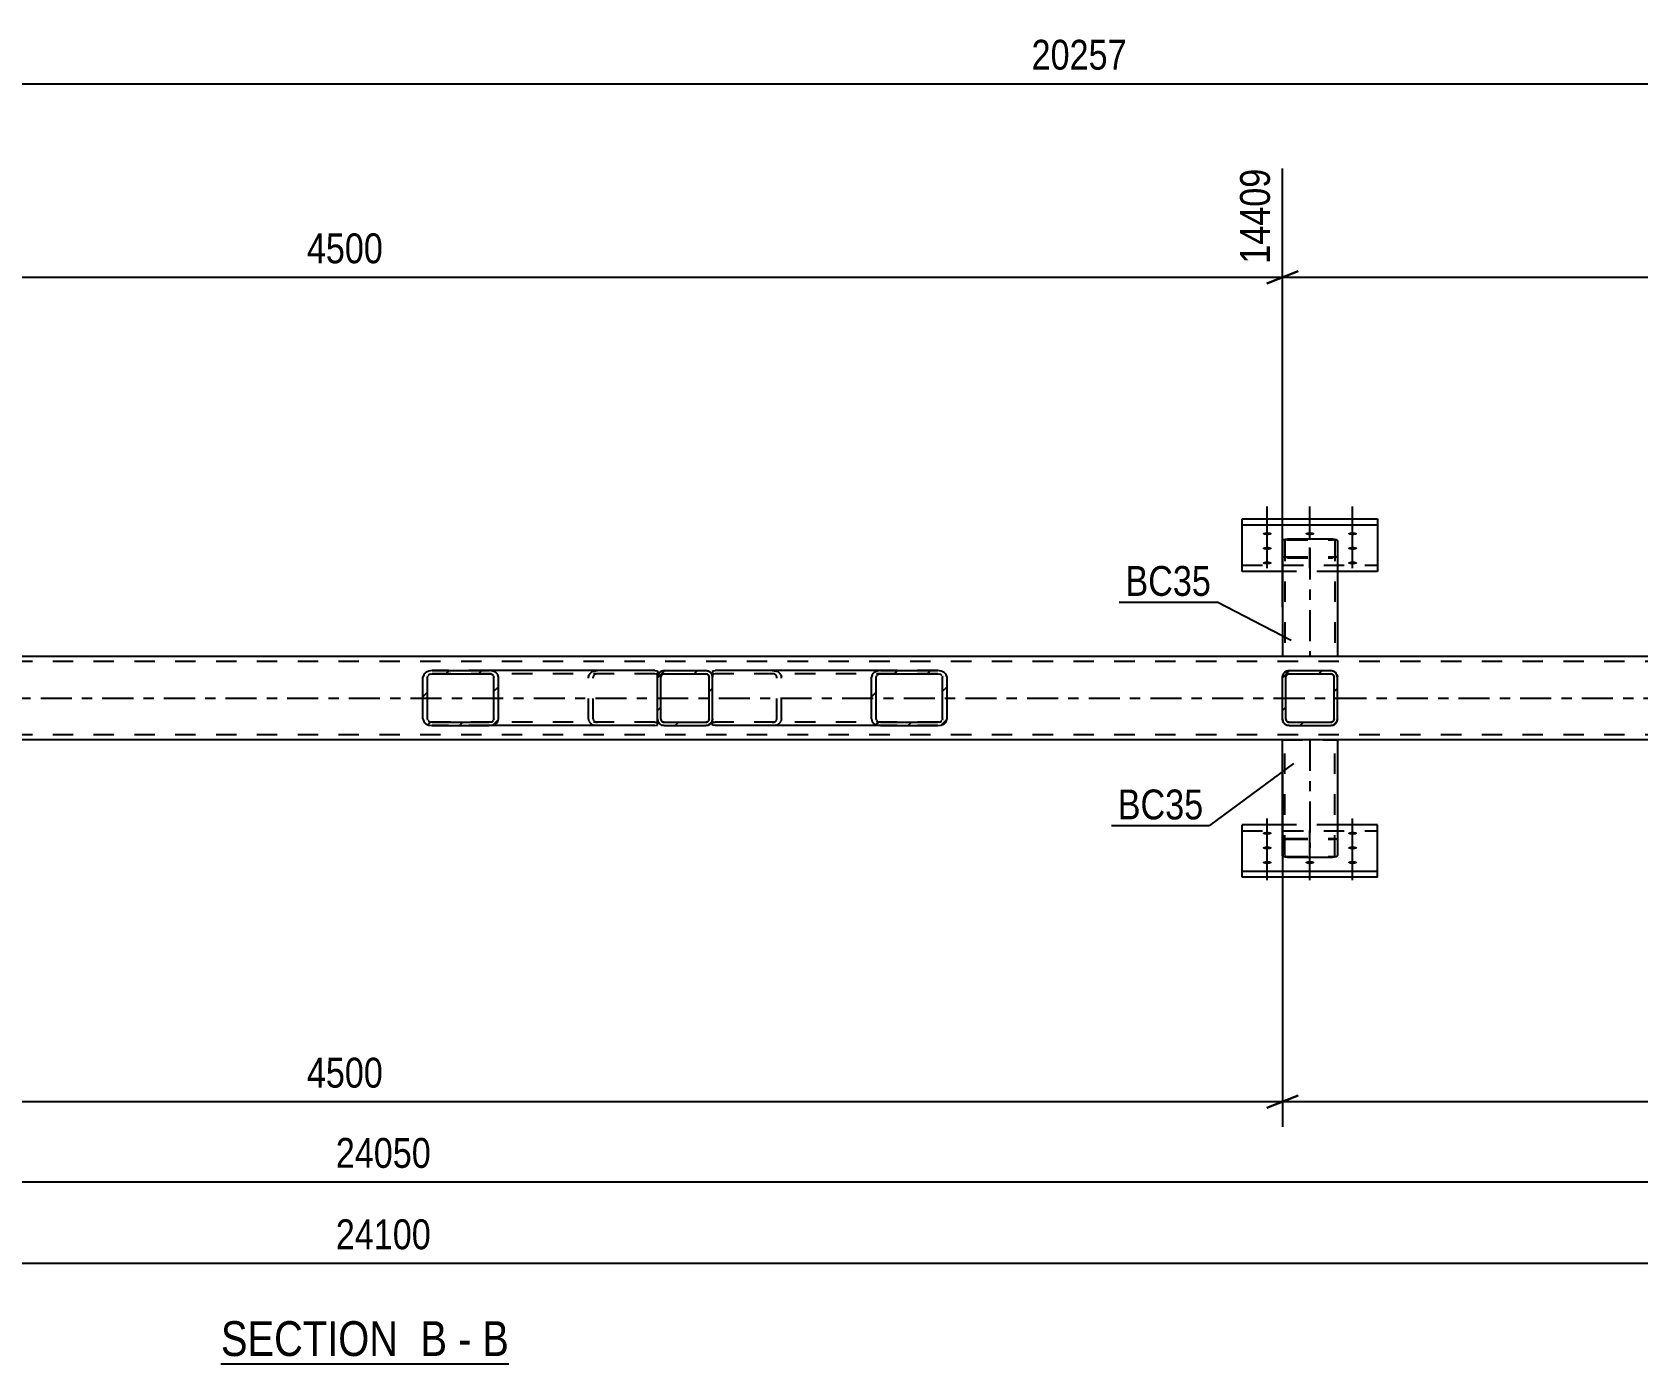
# Model space of a CAD drawing. Header units: millimetres. Extents: x -156 to 1033, y -616 to 225.
# Drawn here: x 360.9 to 515.1, y -337 to -209.2 of the extents above; entities that cross this region are included whole.
import ezdxf

# ---------------------------------------------------------------- set-up
doc = ezdxf.new("R2010")
doc.units = ezdxf.units.MM
doc.linetypes.add('DXK_LINE_DOT2', pattern=[3.9198, 1.9599, -1.9599])
doc.linetypes.add('DXK_LINE_DOT3', pattern=[5.9187, 2.979, -0.9799, 0.9799, -0.9799])
doc.styles.add('Arial Narrow', font='ARIALN.TTF', dxfattribs={"height": 0.2})

# ---------------------------------------------------------------- blocks, each defined once
blk = doc.blocks.new('Unknown-404205526-13 - 5400')
at = {"color": 6, "linetype": 'Continuous'}
blk.add_line((379.03, -336.99), (406.68, -336.99), dxfattribs=at)
at = {"color": 0, "linetype": 'Continuous'}
for points in [[(397.14, -336.24), (397.14, -332.74), (379.03, -332.74), (379.03, -336.24)], [(400.75, -336.24), (400.75, -332.74), (398.19, -332.74), (398.19, -336.24)], [(403.07, -336.24), (403.07, -332.74), (401.8, -332.74), (401.8, -336.24)], [(406.68, -336.24), (406.68, -332.74), (404.12, -332.74), (404.12, -336.24)]]:
    blk.add_wipeout(points, dxfattribs=at)
at = {"color": 7, "linetype": 'Continuous', "style": 'Arial Narrow'}
for s, p in [('SECTION ', (379.03, -336.24)), ('B', (398.19, -336.24)), ('B', (404.12, -336.24)), ('-', (401.8, -336.24))]:
    blk.add_text(s, height=3.34, dxfattribs=at).set_placement(p)
blk = doc.blocks.new('Part-404205526-5408 - 5400')
at = {"color": 2, "linetype": 'Continuous'}
for p, q in [((861.78, -269.1), (-64.42, -269.1)), ((861.78, -277.1), (-64.42, -277.1))]:
    blk.add_line(p, q, dxfattribs=at)
at = {"color": 7, "linetype": 'DXK_LINE_DOT2'}
for p, q in [((866.58, -269.58), (-64.42, -269.58)), ((866.58, -276.62), (-64.42, -276.62))]:
    blk.add_line(p, q, dxfattribs=at)
at = {"color": 7, "linetype": 'DXK_LINE_DOT3'}
blk.add_line((-64.42, -273.1), (866.58, -273.1), dxfattribs=at)
blk = doc.blocks.new('Part-404205526-5572 - 5400')
at = {"linetype": 'Continuous'}
h = blk.add_hatch(dxfattribs=at)
h.set_pattern_fill('', scale=0.7, style=0, pattern_type=0)
h.set_pattern_definition([(45, (405.1376, -275.6937), (-1.57154, 1.57154), [])])
h.paths.add_polyline_path([(404.8, -275.74), (405.14, -275.69), (405.42, -275.55), (405.61, -275.35), (405.68, -275.1), (405.68, -271.1), (405.61, -270.86), (405.42, -270.65), (405.14, -270.51), (404.8, -270.46), (399.31, -270.46), (398.97, -270.51), (398.69, -270.65), (398.5, -270.86), (398.43, -271.1), (398.43, -275.1), (398.5, -275.35), (398.69, -275.55), (398.97, -275.69), (399.31, -275.74)])
h.paths.add_polyline_path([(399.14, -275.4), (399, -275.33), (398.9, -275.22), (398.87, -275.1), (398.87, -271.1), (398.9, -270.98), (399, -270.88), (399.14, -270.81), (399.31, -270.78), (404.8, -270.78), (404.97, -270.81), (405.11, -270.88), (405.21, -270.98), (405.24, -271.1), (405.24, -275.1), (405.21, -275.22), (405.11, -275.33), (404.97, -275.4), (404.8, -275.42), (399.31, -275.42)])
at = {"color": 2, "linetype": 'Continuous'}
for p, q in [((398.5, -270.86), (398.43, -271.1)), ((398.43, -275.1), (398.43, -271.1)), ((398.87, -271.1), (398.9, -270.98)), ((398.87, -275.1), (398.87, -271.1)), ((399.31, -270.46), (398.97, -270.51)), ((399.14, -270.81), (399.31, -270.78)), ((399.31, -270.46), (404.8, -270.46)), ((399.31, -270.78), (404.8, -270.78)), ((420.69, -270.46), (404.8, -270.46)), ((405.14, -270.51), (404.8, -270.46)), ((404.8, -270.78), (404.97, -270.81)), ((405.21, -270.98), (405.24, -271.1)), ((405.24, -275.1), (405.24, -271.1)), ((405.68, -271.1), (405.61, -270.86)), ((405.68, -275.1), (405.68, -271.1)), ((420.69, -270.46), (420.95, -270.5)), ((420.95, -270.5), (420.95, -270.51)), ((420.95, -270.51), (420.95, -270.65)), ((420.95, -270.65), (420.95, -271.1)), ((398.43, -275.1), (398.5, -275.35)), ((398.9, -275.22), (398.87, -275.1)), ((398.97, -275.69), (399.31, -275.74)), ((399.31, -275.42), (399.14, -275.4)), ((399.31, -275.42), (404.8, -275.42)), ((399.31, -275.74), (404.8, -275.74)), ((404.97, -275.4), (404.8, -275.42)), ((404.8, -275.74), (405.14, -275.69)), ((420.69, -275.74), (404.8, -275.74)), ((405.24, -275.1), (405.21, -275.22)), ((405.61, -275.35), (405.68, -275.1)), ((420.69, -275.74), (420.95, -275.71)), ((420.95, -275.71), (420.95, -275.1))]:
    blk.add_line(p, q, dxfattribs=at)
at = {"color": 7, "linetype": 'DXK_LINE_DOT2'}
for p, q in [((404.8, -270.46), (399.31, -270.46)), ((420.69, -270.78), (399.31, -270.78)), ((414.32, -271.1), (414.39, -270.86)), ((414.32, -275.1), (414.32, -271.1)), ((414.79, -270.98), (414.76, -271.1)), ((414.76, -275.1), (414.76, -271.1)), ((414.86, -270.51), (415.2, -270.46)), ((415.2, -270.78), (415.03, -270.81)), ((420.86, -270.81), (420.69, -270.78)), ((420.95, -270.85), (420.86, -270.81)), ((420.95, -270.5), (420.95, -270.5)), ((420.95, -270.65), (420.95, -270.85)), ((420.95, -275.1), (420.95, -270.86)), ((420.69, -275.42), (399.31, -275.42)), ((404.8, -275.74), (399.31, -275.74)), ((414.39, -275.35), (414.32, -275.1)), ((414.76, -275.1), (414.79, -275.22)), ((415.2, -275.74), (414.86, -275.69)), ((415.03, -275.4), (415.2, -275.42)), ((420.69, -275.42), (420.86, -275.4)), ((420.86, -275.4), (420.95, -275.35))]:
    blk.add_line(p, q, dxfattribs=at)
at = {"color": 2, "linetype": 'Continuous'}
for centre, radius, start, end in [((399.18, -271.29), 0.802, 104.5542, 147.5887), ((399.24, -271.19), 0.401, 104.5542, 147.5887), ((404.87, -271.19), 0.401, 32.4113, 75.4458), ((404.94, -271.29), 0.802, 32.4113, 75.4458), ((399.18, -274.92), 0.802, 212.4113, 255.4458), ((399.24, -275.01), 0.401, 212.4113, 255.4458), ((404.87, -275.01), 0.401, 284.5542, 327.5887), ((404.94, -274.92), 0.802, 284.5542, 327.5887)]:
    blk.add_arc(centre, radius, start, end, dxfattribs=at)
at = {"color": 7, "linetype": 'DXK_LINE_DOT2'}
for centre, radius, start, end in [((415.06, -271.29), 0.802, 104.5542, 147.5887), ((415.13, -271.19), 0.401, 104.5542, 147.5887), ((415.06, -274.92), 0.802, 212.4113, 255.4458), ((415.13, -275.01), 0.401, 212.4113, 255.4458)]:
    blk.add_arc(centre, radius, start, end, dxfattribs=at)
blk = doc.blocks.new('Part-404205526-5588 - 5400')
at = {"linetype": 'Continuous'}
h = blk.add_hatch(dxfattribs=at)
h.set_pattern_fill('', scale=0.7, style=0, pattern_type=0)
h.set_pattern_definition([(45, (485.8259, -275.6937), (-1.57154, 1.57154), [])])
h.paths.add_polyline_path([(485.58, -275.74), (485.83, -275.69), (486.03, -275.55), (486.17, -275.35), (486.22, -275.1), (486.22, -271.1), (486.17, -270.86), (486.03, -270.65), (485.83, -270.51), (485.58, -270.46), (481.58, -270.46), (481.34, -270.51), (481.13, -270.65), (480.99, -270.86), (480.94, -271.1), (480.94, -275.1), (480.99, -275.35), (481.13, -275.55), (481.34, -275.69), (481.58, -275.74)])
h.paths.add_polyline_path([(481.46, -275.4), (481.35, -275.33), (481.29, -275.22), (481.26, -275.1), (481.26, -271.1), (481.29, -270.98), (481.35, -270.88), (481.46, -270.81), (481.58, -270.78), (485.58, -270.78), (485.7, -270.81), (485.81, -270.88), (485.88, -270.98), (485.9, -271.1), (485.9, -275.1), (485.88, -275.22), (485.81, -275.33), (485.7, -275.4), (485.58, -275.42), (481.58, -275.42)])
at = {"color": 7, "linetype": 'DXK_LINE_DOT2'}
for p, q in [((480.94, -271.1), (480.99, -270.86)), ((480.94, -275.1), (480.94, -271.1)), ((481.29, -270.98), (481.26, -271.1)), ((481.26, -275.1), (481.26, -271.1)), ((481.34, -270.51), (481.58, -270.46)), ((481.58, -270.78), (481.46, -270.81)), ((481.58, -270.46), (485.58, -270.46)), ((481.58, -270.78), (485.58, -270.78)), ((485.58, -270.46), (485.83, -270.51)), ((485.7, -270.81), (485.58, -270.78)), ((485.9, -271.1), (485.88, -270.98)), ((485.9, -275.1), (485.9, -271.1)), ((486.17, -270.86), (486.22, -271.1)), ((486.22, -275.1), (486.22, -271.1)), ((480.99, -275.35), (480.94, -275.1)), ((481.26, -275.1), (481.29, -275.22)), ((481.58, -275.74), (481.34, -275.69)), ((481.46, -275.4), (481.58, -275.42)), ((481.58, -275.42), (485.58, -275.42)), ((481.58, -275.74), (485.58, -275.74)), ((485.58, -275.42), (485.7, -275.4)), ((485.83, -275.69), (485.58, -275.74)), ((485.88, -275.22), (485.9, -275.1)), ((486.22, -275.1), (486.17, -275.35))]:
    blk.add_line(p, q, dxfattribs=at)
at = {"color": 2, "linetype": 'Continuous'}
for p, q in [((480.99, -270.86), (480.94, -271.1)), ((480.94, -275.1), (480.94, -271.1)), ((481.26, -271.1), (481.29, -270.98)), ((481.26, -275.1), (481.26, -271.1)), ((481.58, -270.46), (481.34, -270.51)), ((481.46, -270.81), (481.58, -270.78)), ((481.58, -270.46), (485.58, -270.46)), ((481.58, -270.78), (485.58, -270.78)), ((485.83, -270.51), (485.58, -270.46)), ((485.58, -270.78), (485.7, -270.81)), ((485.88, -270.98), (485.9, -271.1)), ((485.9, -275.1), (485.9, -271.1)), ((486.22, -271.1), (486.17, -270.86)), ((486.22, -275.1), (486.22, -271.1)), ((480.94, -275.1), (480.99, -275.35)), ((481.29, -275.22), (481.26, -275.1)), ((481.34, -275.69), (481.58, -275.74)), ((481.58, -275.42), (481.46, -275.4)), ((481.58, -275.42), (485.58, -275.42)), ((481.58, -275.74), (485.58, -275.74)), ((485.7, -275.4), (485.58, -275.42)), ((485.58, -275.74), (485.83, -275.69)), ((485.9, -275.1), (485.88, -275.22)), ((486.17, -275.35), (486.22, -275.1))]:
    blk.add_line(p, q, dxfattribs=at)
at = {"color": 7, "linetype": 'DXK_LINE_DOT2'}
for centre, radius, start, end in [((481.58, -271.1), 0.64, 112.5, 157.5), ((481.58, -271.1), 0.32, 112.5, 157.5), ((485.58, -271.1), 0.32, 22.5, 67.5), ((485.58, -271.1), 0.64, 22.5, 67.5), ((481.58, -275.1), 0.64, 202.5, 247.5), ((481.58, -275.1), 0.32, 202.5, 247.5), ((485.58, -275.1), 0.32, 292.5, 337.5), ((485.58, -275.1), 0.64, 292.5, 337.5)]:
    blk.add_arc(centre, radius, start, end, dxfattribs=at)
at = {"color": 2, "linetype": 'Continuous'}
for centre, radius, start, end in [((481.58, -271.1), 0.64, 112.5, 157.5), ((481.58, -271.1), 0.32, 112.5, 157.5), ((485.58, -271.1), 0.32, 22.5, 67.5), ((485.58, -271.1), 0.64, 22.5, 67.5), ((481.58, -275.1), 0.64, 202.5, 247.5), ((481.58, -275.1), 0.32, 202.5, 247.5), ((485.58, -275.1), 0.32, 292.5, 337.5), ((485.58, -275.1), 0.64, 292.5, 337.5)]:
    blk.add_arc(centre, radius, start, end, dxfattribs=at)
blk = doc.blocks.new('Part-404205526-5634 - 5400')
at = {"linetype": 'Continuous'}
h = blk.add_hatch(dxfattribs=at)
h.set_pattern_fill('', scale=0.7, style=0, pattern_type=0)
h.set_pattern_definition([(45, (448.194, -275.6937), (-1.57154, 1.57154), [])])
h.paths.add_polyline_path([(447.86, -275.74), (448.19, -275.69), (448.48, -275.55), (448.67, -275.35), (448.74, -275.1), (448.74, -271.1), (448.67, -270.86), (448.48, -270.65), (448.19, -270.51), (447.86, -270.46), (442.37, -270.46), (442.03, -270.51), (441.75, -270.65), (441.56, -270.86), (441.49, -271.1), (441.49, -275.1), (441.56, -275.35), (441.75, -275.55), (442.03, -275.69), (442.37, -275.74)])
h.paths.add_polyline_path([(442.2, -275.4), (442.06, -275.33), (441.96, -275.22), (441.93, -275.1), (441.93, -271.1), (441.96, -270.98), (442.06, -270.88), (442.2, -270.81), (442.37, -270.78), (447.86, -270.78), (448.03, -270.81), (448.17, -270.88), (448.26, -270.98), (448.3, -271.1), (448.3, -275.1), (448.26, -275.22), (448.17, -275.33), (448.03, -275.4), (447.86, -275.42), (442.37, -275.42)])
at = {"color": 2, "linetype": 'Continuous'}
for p, q in [((426.23, -270.5), (426.48, -270.46)), ((426.23, -270.5), (426.23, -271.1)), ((442.37, -270.46), (426.48, -270.46)), ((441.56, -270.86), (441.49, -271.1)), ((441.49, -275.1), (441.49, -271.1)), ((441.93, -271.1), (441.96, -270.98)), ((441.93, -275.1), (441.93, -271.1)), ((442.37, -270.46), (442.03, -270.51)), ((442.2, -270.81), (442.37, -270.78)), ((442.37, -270.46), (447.86, -270.46)), ((442.37, -270.78), (447.86, -270.78)), ((448.19, -270.51), (447.86, -270.46)), ((447.86, -270.78), (448.03, -270.81)), ((448.26, -270.98), (448.3, -271.1)), ((448.3, -275.1), (448.3, -271.1)), ((448.74, -271.1), (448.67, -270.86)), ((448.74, -275.1), (448.74, -271.1)), ((426.23, -275.69), (426.23, -275.1)), ((426.23, -275.71), (426.23, -275.69)), ((426.48, -275.74), (426.23, -275.71)), ((442.37, -275.74), (426.48, -275.74)), ((441.49, -275.1), (441.56, -275.35)), ((441.96, -275.22), (441.93, -275.1)), ((442.03, -275.69), (442.37, -275.74)), ((442.37, -275.42), (442.2, -275.4)), ((442.37, -275.42), (447.86, -275.42)), ((442.37, -275.74), (447.86, -275.74)), ((448.03, -275.4), (447.86, -275.42)), ((447.86, -275.74), (448.19, -275.69)), ((448.3, -275.1), (448.26, -275.22)), ((448.67, -275.35), (448.74, -275.1))]:
    blk.add_line(p, q, dxfattribs=at)
at = {"color": 7, "linetype": 'DXK_LINE_DOT2'}
for p, q in [((426.23, -270.5), (426.23, -270.85)), ((426.31, -270.81), (426.23, -270.85)), ((426.23, -275.55), (426.23, -271.1)), ((426.48, -270.78), (426.31, -270.81)), ((447.86, -270.78), (426.48, -270.78)), ((431.97, -270.46), (432.31, -270.51)), ((432.14, -270.81), (431.97, -270.78)), ((432.41, -271.1), (432.38, -270.98)), ((432.41, -275.1), (432.41, -271.1)), ((432.78, -270.86), (432.85, -271.1)), ((432.85, -275.1), (432.85, -271.1)), ((447.86, -270.46), (442.37, -270.46)), ((426.23, -275.35), (426.31, -275.4)), ((426.31, -275.4), (426.48, -275.42)), ((447.86, -275.42), (426.48, -275.42)), ((431.97, -275.42), (432.14, -275.4)), ((432.31, -275.69), (431.97, -275.74)), ((432.38, -275.22), (432.41, -275.1)), ((432.85, -275.1), (432.78, -275.35)), ((447.86, -275.74), (442.37, -275.74))]:
    blk.add_line(p, q, dxfattribs=at)
for centre, radius, start, end in [((432.04, -271.19), 0.401, 32.4095, 75.4446), ((432.11, -271.29), 0.802, 32.4095, 75.4446), ((432.04, -275.01), 0.401, 284.5554, 327.5905), ((432.11, -274.92), 0.802, 284.5554, 327.5905)]:
    blk.add_arc(centre, radius, start, end, dxfattribs=at)
at = {"color": 2, "linetype": 'Continuous'}
for centre, radius, start, end in [((442.23, -271.29), 0.802, 104.5554, 147.5905), ((442.3, -271.19), 0.401, 104.5554, 147.5905), ((447.93, -271.19), 0.401, 32.4095, 75.4446), ((447.99, -271.29), 0.802, 32.4095, 75.4446), ((442.23, -274.92), 0.802, 212.4095, 255.4446), ((442.3, -275.01), 0.401, 212.4095, 255.4446), ((447.93, -275.01), 0.401, 284.5554, 327.5905), ((447.99, -274.92), 0.802, 284.5554, 327.5905)]:
    blk.add_arc(centre, radius, start, end, dxfattribs=at)
blk = doc.blocks.new('Part-404205526-5637 - 5400')
at = {"linetype": 'Continuous'}
h = blk.add_hatch(dxfattribs=at)
h.set_pattern_fill('', scale=0.7, style=0, pattern_type=0)
h.set_pattern_definition([(45, (425.8303, -275.6937), (-1.57154, 1.57154), [])])
h.paths.add_polyline_path([(425.59, -275.74), (425.83, -275.69), (426.04, -275.55), (426.18, -275.35), (426.23, -275.1), (426.23, -271.1), (426.18, -270.86), (426.04, -270.65), (425.83, -270.51), (425.59, -270.46), (421.59, -270.46), (421.34, -270.51), (421.13, -270.65), (420.99, -270.86), (420.95, -271.1), (420.95, -275.1), (420.99, -275.35), (421.13, -275.55), (421.34, -275.69), (421.59, -275.74)])
h.paths.add_polyline_path([(421.46, -275.4), (421.36, -275.33), (421.29, -275.22), (421.27, -275.1), (421.27, -271.1), (421.29, -270.98), (421.36, -270.88), (421.46, -270.81), (421.59, -270.78), (425.59, -270.78), (425.71, -270.81), (425.81, -270.88), (425.88, -270.98), (425.91, -271.1), (425.91, -275.1), (425.88, -275.22), (425.81, -275.33), (425.71, -275.4), (425.59, -275.42), (421.59, -275.42)])
at = {"color": 7, "linetype": 'DXK_LINE_DOT2'}
for p, q in [((420.95, -271.1), (420.99, -270.86)), ((420.95, -275.1), (420.95, -271.1)), ((421.29, -270.98), (421.27, -271.1)), ((421.27, -275.1), (421.27, -271.1)), ((421.34, -270.51), (421.59, -270.46)), ((421.59, -270.78), (421.46, -270.81)), ((421.59, -270.46), (425.59, -270.46)), ((421.59, -270.78), (425.59, -270.78)), ((425.59, -270.46), (425.83, -270.51)), ((425.71, -270.81), (425.59, -270.78)), ((425.91, -271.1), (425.88, -270.98)), ((425.91, -275.1), (425.91, -271.1)), ((426.18, -270.86), (426.23, -271.1)), ((426.23, -275.1), (426.23, -271.1)), ((420.99, -275.35), (420.95, -275.1)), ((421.27, -275.1), (421.29, -275.22)), ((421.59, -275.74), (421.34, -275.69)), ((421.46, -275.4), (421.59, -275.42)), ((421.59, -275.42), (425.59, -275.42)), ((421.59, -275.74), (425.59, -275.74)), ((425.59, -275.42), (425.71, -275.4)), ((425.83, -275.69), (425.59, -275.74)), ((425.88, -275.22), (425.91, -275.1)), ((426.23, -275.1), (426.18, -275.35))]:
    blk.add_line(p, q, dxfattribs=at)
at = {"color": 2, "linetype": 'Continuous'}
for p, q in [((420.99, -270.86), (420.95, -271.1)), ((420.95, -275.1), (420.95, -271.1)), ((421.27, -271.1), (421.29, -270.98)), ((421.27, -275.1), (421.27, -271.1)), ((421.59, -270.46), (421.34, -270.51)), ((421.46, -270.81), (421.59, -270.78)), ((421.59, -270.46), (425.59, -270.46)), ((421.59, -270.78), (425.59, -270.78)), ((425.83, -270.51), (425.59, -270.46)), ((425.59, -270.78), (425.71, -270.81)), ((425.88, -270.98), (425.91, -271.1)), ((425.91, -275.1), (425.91, -271.1)), ((426.23, -271.1), (426.18, -270.86)), ((426.23, -275.1), (426.23, -271.1)), ((420.95, -275.1), (420.99, -275.35)), ((421.29, -275.22), (421.27, -275.1)), ((421.34, -275.69), (421.59, -275.74)), ((421.59, -275.42), (421.46, -275.4)), ((421.59, -275.42), (425.59, -275.42)), ((421.59, -275.74), (425.59, -275.74)), ((425.71, -275.4), (425.59, -275.42)), ((425.59, -275.74), (425.83, -275.69)), ((425.91, -275.1), (425.88, -275.22)), ((426.18, -275.35), (426.23, -275.1))]:
    blk.add_line(p, q, dxfattribs=at)
at = {"color": 7, "linetype": 'DXK_LINE_DOT2'}
for centre, radius, start, end in [((421.59, -271.1), 0.64, 112.5, 157.5), ((421.59, -271.1), 0.32, 112.5, 157.5), ((425.59, -271.1), 0.32, 22.5, 67.5), ((425.59, -271.1), 0.64, 22.5, 67.5), ((421.59, -275.1), 0.64, 202.5, 247.5), ((421.59, -275.1), 0.32, 202.5, 247.5), ((425.59, -275.1), 0.32, 292.5, 337.5), ((425.59, -275.1), 0.64, 292.5, 337.5)]:
    blk.add_arc(centre, radius, start, end, dxfattribs=at)
at = {"color": 2, "linetype": 'Continuous'}
for centre, radius, start, end in [((421.59, -271.1), 0.64, 112.5, 157.5), ((421.59, -271.1), 0.32, 112.5, 157.5), ((425.59, -271.1), 0.32, 22.5, 67.5), ((425.59, -271.1), 0.64, 22.5, 67.5), ((421.59, -275.1), 0.64, 202.5, 247.5), ((421.59, -275.1), 0.32, 202.5, 247.5), ((425.59, -275.1), 0.32, 292.5, 337.5), ((425.59, -275.1), 0.64, 292.5, 337.5)]:
    blk.add_arc(centre, radius, start, end, dxfattribs=at)
blk = doc.blocks.new('Part-404205526-5644 - 5400')
at = {"color": 2, "linetype": 'Continuous'}
for p, q in [((480.94, -288.21), (480.94, -277.1)), ((486.22, -277.1), (486.22, -288.21)), ((480.98, -288.28), (480.94, -288.21)), ((481.08, -288.33), (480.98, -288.28)), ((486.18, -288.28), (486.08, -288.33)), ((486.22, -288.21), (486.18, -288.28)), ((481.24, -288.37), (481.08, -288.33)), ((481.42, -288.38), (481.24, -288.37)), ((481.42, -288.38), (485.74, -288.38)), ((485.92, -288.37), (485.74, -288.38)), ((486.08, -288.33), (485.92, -288.37))]:
    blk.add_line(p, q, dxfattribs=at)
at = {"color": 7, "linetype": 'DXK_LINE_DOT2'}
for p, q in [((480.94, -277.1), (486.22, -277.1)), ((481.18, -288.21), (481.18, -277.1)), ((485.98, -288.21), (485.98, -277.1)), ((480.94, -286.74), (480.98, -286.67)), ((480.98, -286.67), (481.08, -286.62)), ((481.08, -286.62), (481.24, -286.59)), ((481.2, -286.71), (481.18, -286.74)), ((481.25, -286.68), (481.2, -286.71)), ((481.24, -286.59), (481.42, -286.57)), ((481.33, -286.66), (481.25, -286.68)), ((481.42, -286.65), (481.33, -286.66)), ((481.42, -286.57), (485.74, -286.57)), ((481.42, -286.65), (485.74, -286.65)), ((485.74, -286.57), (485.92, -286.59)), ((485.83, -286.66), (485.74, -286.65)), ((485.91, -286.68), (485.83, -286.66)), ((485.91, -286.68), (485.92, -286.69)), ((485.92, -286.59), (486.08, -286.62)), ((485.92, -286.69), (485.96, -286.71)), ((485.98, -286.74), (485.96, -286.71)), ((486.08, -286.62), (486.18, -286.67)), ((486.18, -286.67), (486.22, -286.74)), ((481.18, -288.21), (481.2, -288.25)), ((481.2, -288.25), (481.25, -288.27)), ((481.25, -288.27), (481.33, -288.29)), ((485.83, -288.29), (485.91, -288.27)), ((485.91, -288.27), (485.96, -288.25)), ((485.96, -288.25), (485.98, -288.21)), ((481.33, -288.29), (481.42, -288.3)), ((481.42, -288.3), (485.74, -288.3)), ((485.74, -288.3), (485.83, -288.29))]:
    blk.add_line(p, q, dxfattribs=at)
at = {"color": 7, "linetype": 'DXK_LINE_DOT3'}
blk.add_line((483.58, -277.1), (483.58, -287.48), dxfattribs=at)
blk = doc.blocks.new('Part-404205526-5652 - 5400')
at = {"color": 2, "linetype": 'Continuous'}
for p, q in [((480.94, -257.99), (480.98, -257.93)), ((480.94, -257.99), (480.94, -269.1)), ((480.98, -257.93), (481.08, -257.87)), ((481.08, -257.87), (481.24, -257.84)), ((481.24, -257.84), (481.42, -257.83)), ((481.42, -257.83), (485.74, -257.83)), ((485.74, -257.83), (485.92, -257.84)), ((485.92, -257.84), (486.08, -257.87)), ((486.08, -257.87), (486.18, -257.93)), ((486.18, -257.93), (486.22, -257.99)), ((486.22, -257.99), (486.22, -269.1))]:
    blk.add_line(p, q, dxfattribs=at)
at = {"color": 7, "linetype": 'DXK_LINE_DOT2'}
for p, q in [((481.2, -257.96), (481.18, -257.99)), ((481.18, -257.99), (481.18, -269.1)), ((481.25, -257.93), (481.2, -257.96)), ((481.33, -257.91), (481.25, -257.93)), ((481.42, -257.91), (481.33, -257.91)), ((481.42, -257.91), (485.74, -257.91)), ((485.83, -257.91), (485.74, -257.91)), ((485.91, -257.93), (485.83, -257.91)), ((485.96, -257.96), (485.91, -257.93)), ((485.98, -257.99), (485.96, -257.96)), ((485.98, -257.99), (485.98, -269.1)), ((480.98, -259.53), (480.94, -259.47)), ((481.08, -259.58), (480.98, -259.53)), ((481.24, -259.62), (481.08, -259.58)), ((481.18, -259.47), (481.2, -259.5)), ((481.2, -259.5), (481.25, -259.53)), ((481.42, -259.63), (481.24, -259.62)), ((481.25, -259.53), (481.33, -259.54)), ((481.33, -259.54), (481.42, -259.55)), ((481.42, -259.55), (485.74, -259.55)), ((481.42, -259.63), (485.74, -259.63)), ((485.74, -259.55), (485.83, -259.54)), ((485.92, -259.62), (485.74, -259.63)), ((485.83, -259.54), (485.91, -259.53)), ((485.91, -259.53), (485.92, -259.52)), ((485.92, -259.52), (485.96, -259.5)), ((486.08, -259.58), (485.92, -259.62)), ((485.96, -259.5), (485.98, -259.47)), ((486.18, -259.53), (486.08, -259.58)), ((486.22, -259.47), (486.18, -259.53)), ((486.22, -269.1), (480.94, -269.1))]:
    blk.add_line(p, q, dxfattribs=at)
at = {"color": 7, "linetype": 'DXK_LINE_DOT3'}
blk.add_line((483.58, -258.73), (483.58, -269.1), dxfattribs=at)
blk = doc.blocks.new('Part-404205526-5661 - 5400')
at = {"color": 2, "linetype": 'Continuous'}
for p, q in [((477.08, -260.95), (477.08, -255.9)), ((477.08, -255.9), (490.08, -255.9)), ((490.08, -255.9), (490.08, -260.95)), ((490.08, -256.51), (477.08, -256.51)), ((480.94, -260.95), (477.08, -260.95)), ((490.08, -260.95), (486.22, -260.95))]:
    blk.add_line(p, q, dxfattribs=at)
at = {"color": 7, "linetype": 'DXK_LINE_DOT2'}
for p, q in [((477.08, -260.35), (490.08, -260.35)), ((480.98, -260.95), (480.94, -260.95)), ((486.22, -260.95), (480.98, -260.95))]:
    blk.add_line(p, q, dxfattribs=at)
blk = doc.blocks.new('Bolt-404205526-5662 - 5400')
at = {"linetype": 'Continuous'}
for points in [[(479.48, -257.18), (479.57, -257.18), (479.66, -257.19), (479.74, -257.21), (479.81, -257.23), (479.86, -257.25), (479.9, -257.28), (479.92, -257.31), (479.92, -257.34), (479.9, -257.37), (479.86, -257.4), (479.81, -257.43), (479.74, -257.45), (479.66, -257.46), (479.57, -257.47), (479.48, -257.48), (479.39, -257.47), (479.3, -257.46), (479.22, -257.45), (479.15, -257.43), (479.1, -257.4), (479.06, -257.37), (479.04, -257.34), (479.04, -257.31), (479.06, -257.28), (479.1, -257.25), (479.15, -257.23), (479.22, -257.21), (479.3, -257.19), (479.39, -257.18)], [(483.58, -257.18), (483.67, -257.18), (483.76, -257.19), (483.84, -257.21), (483.91, -257.23), (483.96, -257.25), (484, -257.28), (484.02, -257.31), (484.02, -257.34), (484, -257.37), (483.96, -257.4), (483.91, -257.43), (483.84, -257.45), (483.76, -257.46), (483.67, -257.47), (483.58, -257.48), (483.49, -257.47), (483.4, -257.46), (483.32, -257.45), (483.25, -257.43), (483.2, -257.4), (483.16, -257.37), (483.14, -257.34), (483.14, -257.31), (483.16, -257.28), (483.2, -257.25), (483.25, -257.23), (483.32, -257.21), (483.4, -257.19), (483.49, -257.18)], [(487.68, -257.18), (487.77, -257.18), (487.86, -257.19), (487.94, -257.21), (488.01, -257.23), (488.06, -257.25), (488.1, -257.28), (488.12, -257.31), (488.12, -257.34), (488.1, -257.37), (488.06, -257.4), (488.01, -257.43), (487.94, -257.45), (487.86, -257.46), (487.77, -257.47), (487.68, -257.48), (487.59, -257.47), (487.5, -257.46), (487.42, -257.45), (487.35, -257.43), (487.3, -257.4), (487.26, -257.37), (487.24, -257.34), (487.24, -257.31), (487.26, -257.28), (487.3, -257.25), (487.35, -257.23), (487.42, -257.21), (487.5, -257.19), (487.59, -257.18)], [(479.48, -258.58), (479.57, -258.58), (479.66, -258.59), (479.74, -258.61), (479.81, -258.63), (479.86, -258.65), (479.9, -258.68), (479.92, -258.71), (479.92, -258.74), (479.9, -258.78), (479.86, -258.8), (479.81, -258.83), (479.74, -258.85), (479.66, -258.87), (479.57, -258.88), (479.48, -258.88), (479.39, -258.88), (479.3, -258.87), (479.22, -258.85), (479.15, -258.83), (479.1, -258.8), (479.06, -258.78), (479.04, -258.74), (479.04, -258.71), (479.06, -258.68), (479.1, -258.65), (479.15, -258.63), (479.22, -258.61), (479.3, -258.59), (479.39, -258.58)], [(487.68, -258.58), (487.77, -258.58), (487.86, -258.59), (487.94, -258.61), (488.01, -258.63), (488.06, -258.65), (488.1, -258.68), (488.12, -258.71), (488.12, -258.74), (488.1, -258.78), (488.06, -258.8), (488.01, -258.83), (487.94, -258.85), (487.86, -258.87), (487.77, -258.88), (487.68, -258.88), (487.59, -258.88), (487.5, -258.87), (487.42, -258.85), (487.35, -258.83), (487.3, -258.8), (487.26, -258.78), (487.24, -258.74), (487.24, -258.71), (487.26, -258.68), (487.3, -258.65), (487.35, -258.63), (487.42, -258.61), (487.5, -258.59), (487.59, -258.58)], [(479.48, -259.98), (479.57, -259.98), (479.66, -259.99), (479.74, -260.01), (479.81, -260.03), (479.86, -260.06), (479.9, -260.08), (479.92, -260.12), (479.92, -260.15), (479.9, -260.18), (479.86, -260.21), (479.81, -260.23), (479.74, -260.25), (479.66, -260.27), (479.57, -260.28), (479.48, -260.28), (479.39, -260.28), (479.3, -260.27), (479.22, -260.25), (479.15, -260.23), (479.1, -260.21), (479.06, -260.18), (479.04, -260.15), (479.04, -260.12), (479.06, -260.08), (479.1, -260.06), (479.15, -260.03), (479.22, -260.01), (479.3, -259.99), (479.39, -259.98)], [(487.68, -259.98), (487.77, -259.98), (487.86, -259.99), (487.94, -260.01), (488.01, -260.03), (488.06, -260.06), (488.1, -260.08), (488.12, -260.12), (488.12, -260.15), (488.1, -260.18), (488.06, -260.21), (488.01, -260.23), (487.94, -260.25), (487.86, -260.27), (487.77, -260.28), (487.68, -260.28), (487.59, -260.28), (487.5, -260.27), (487.42, -260.25), (487.35, -260.23), (487.3, -260.21), (487.26, -260.18), (487.24, -260.15), (487.24, -260.12), (487.26, -260.08), (487.3, -260.06), (487.35, -260.03), (487.42, -260.01), (487.5, -259.99), (487.59, -259.98)]]:
    blk.add_hatch(color=1, dxfattribs=at).paths.add_polyline_path(points)
at = {"color": 1, "linetype": 'Continuous'}
for p, q in [((479.48, -257.82), (479.48, -254.7)), ((483.58, -257.82), (483.58, -254.7)), ((487.68, -257.82), (487.68, -254.7)), ((479.48, -259.22), (479.48, -256.1)), ((487.68, -259.22), (487.68, -256.1)), ((479.48, -260.62), (479.48, -257.5)), ((487.68, -260.62), (487.68, -257.5))]:
    blk.add_line(p, q, dxfattribs=at)
at = {"color": 1, "linetype": 'DXK_LINE_DOT2'}
blk.add_line((483.58, -260.62), (483.58, -257.5), dxfattribs=at)
blk = doc.blocks.new('Part-404205526-5664 - 5400')
at = {"color": 2, "linetype": 'Continuous'}
for p, q in [((480.94, -285.25), (477.08, -285.25)), ((477.08, -290.3), (477.08, -285.25)), ((490.08, -285.25), (486.22, -285.25)), ((490.08, -290.3), (490.08, -285.25)), ((477.08, -289.7), (490.08, -289.7)), ((490.08, -290.3), (477.08, -290.3))]:
    blk.add_line(p, q, dxfattribs=at)
at = {"color": 7, "linetype": 'DXK_LINE_DOT2'}
for p, q in [((477.08, -285.85), (490.08, -285.85)), ((480.98, -285.25), (480.94, -285.25)), ((486.22, -285.25), (480.98, -285.25))]:
    blk.add_line(p, q, dxfattribs=at)
blk = doc.blocks.new('Bolt-404205526-5665 - 5400')
at = {"linetype": 'Continuous'}
for points in [[(479.48, -286.22), (479.39, -286.22), (479.3, -286.21), (479.22, -286.2), (479.15, -286.17), (479.1, -286.15), (479.06, -286.12), (479.04, -286.09), (479.04, -286.06), (479.06, -286.03), (479.1, -286), (479.15, -285.97), (479.22, -285.95), (479.3, -285.94), (479.39, -285.93), (479.48, -285.92), (479.57, -285.93), (479.66, -285.94), (479.74, -285.95), (479.81, -285.97), (479.86, -286), (479.9, -286.03), (479.92, -286.06), (479.92, -286.09), (479.9, -286.12), (479.86, -286.15), (479.81, -286.17), (479.74, -286.2), (479.66, -286.21), (479.57, -286.22)], [(487.68, -286.22), (487.59, -286.22), (487.5, -286.21), (487.42, -286.2), (487.35, -286.17), (487.3, -286.15), (487.26, -286.12), (487.24, -286.09), (487.24, -286.06), (487.26, -286.03), (487.3, -286), (487.35, -285.97), (487.42, -285.95), (487.5, -285.94), (487.59, -285.93), (487.68, -285.92), (487.77, -285.93), (487.86, -285.94), (487.94, -285.95), (488.01, -285.97), (488.06, -286), (488.1, -286.03), (488.12, -286.06), (488.12, -286.09), (488.1, -286.12), (488.06, -286.15), (488.01, -286.17), (487.94, -286.2), (487.86, -286.21), (487.77, -286.22)], [(479.48, -287.63), (479.39, -287.62), (479.3, -287.61), (479.22, -287.6), (479.15, -287.58), (479.1, -287.55), (479.06, -287.52), (479.04, -287.49), (479.04, -287.46), (479.06, -287.43), (479.1, -287.4), (479.15, -287.37), (479.22, -287.35), (479.3, -287.34), (479.39, -287.33), (479.48, -287.33), (479.57, -287.33), (479.66, -287.34), (479.74, -287.35), (479.81, -287.37), (479.86, -287.4), (479.9, -287.43), (479.92, -287.46), (479.92, -287.49), (479.9, -287.52), (479.86, -287.55), (479.81, -287.58), (479.74, -287.6), (479.66, -287.61), (479.57, -287.62)], [(487.68, -287.63), (487.59, -287.62), (487.5, -287.61), (487.42, -287.6), (487.35, -287.58), (487.3, -287.55), (487.26, -287.52), (487.24, -287.49), (487.24, -287.46), (487.26, -287.43), (487.3, -287.4), (487.35, -287.37), (487.42, -287.35), (487.5, -287.34), (487.59, -287.33), (487.68, -287.33), (487.77, -287.33), (487.86, -287.34), (487.94, -287.35), (488.01, -287.37), (488.06, -287.4), (488.1, -287.43), (488.12, -287.46), (488.12, -287.49), (488.1, -287.52), (488.06, -287.55), (488.01, -287.58), (487.94, -287.6), (487.86, -287.61), (487.77, -287.62)], [(479.48, -289.03), (479.39, -289.03), (479.3, -289.02), (479.22, -289), (479.15, -288.98), (479.1, -288.95), (479.06, -288.92), (479.04, -288.89), (479.04, -288.86), (479.06, -288.83), (479.1, -288.8), (479.15, -288.78), (479.22, -288.76), (479.3, -288.74), (479.39, -288.73), (479.48, -288.73), (479.57, -288.73), (479.66, -288.74), (479.74, -288.76), (479.81, -288.78), (479.86, -288.8), (479.9, -288.83), (479.92, -288.86), (479.92, -288.89), (479.9, -288.92), (479.86, -288.95), (479.81, -288.98), (479.74, -289), (479.66, -289.02), (479.57, -289.03)], [(483.58, -289.03), (483.49, -289.03), (483.4, -289.02), (483.32, -289), (483.25, -288.98), (483.2, -288.95), (483.16, -288.92), (483.14, -288.89), (483.14, -288.86), (483.16, -288.83), (483.2, -288.8), (483.25, -288.78), (483.32, -288.76), (483.4, -288.74), (483.49, -288.73), (483.58, -288.73), (483.67, -288.73), (483.76, -288.74), (483.84, -288.76), (483.91, -288.78), (483.96, -288.8), (484, -288.83), (484.02, -288.86), (484.02, -288.89), (484, -288.92), (483.96, -288.95), (483.91, -288.98), (483.84, -289), (483.76, -289.02), (483.67, -289.03)], [(487.68, -289.03), (487.59, -289.03), (487.5, -289.02), (487.42, -289), (487.35, -288.98), (487.3, -288.95), (487.26, -288.92), (487.24, -288.89), (487.24, -288.86), (487.26, -288.83), (487.3, -288.8), (487.35, -288.78), (487.42, -288.76), (487.5, -288.74), (487.59, -288.73), (487.68, -288.73), (487.77, -288.73), (487.86, -288.74), (487.94, -288.76), (488.01, -288.78), (488.06, -288.8), (488.1, -288.83), (488.12, -288.86), (488.12, -288.89), (488.1, -288.92), (488.06, -288.95), (488.01, -288.98), (487.94, -289), (487.86, -289.02), (487.77, -289.03)]]:
    blk.add_hatch(color=1, dxfattribs=at).paths.add_polyline_path(points)
at = {"color": 1, "linetype": 'Continuous'}
for p, q in [((479.48, -287.76), (479.48, -284.64)), ((487.68, -287.76), (487.68, -284.64)), ((479.48, -289.17), (479.48, -286.05)), ((487.68, -289.17), (487.68, -286.05)), ((479.48, -290.57), (479.48, -287.45)), ((483.58, -290.57), (483.58, -287.45)), ((487.68, -290.57), (487.68, -287.45))]:
    blk.add_line(p, q, dxfattribs=at)
at = {"color": 1, "linetype": 'DXK_LINE_DOT2'}
blk.add_line((483.58, -287.76), (483.58, -284.64), dxfattribs=at)
blk = doc.blocks.new('StraightDimension-404205526-22615 - 5400')
at = {"color": 7, "linetype": 'Continuous'}
for p, q in [((480.94, -264.37), (480.94, -222.28)), ((300.94, -264.19), (300.94, -224.1)), ((302.44, -232.12), (299.44, -233.32)), ((300.94, -232.72), (480.94, -232.72)), ((479.44, -233.32), (482.44, -232.12))]:
    blk.add_line(p, q, dxfattribs=at)
at = {"color": 0, "linetype": 'Continuous'}
blk.add_wipeout([(480.34, -221.68), (476.14, -221.68), (476.14, -232.02), (480.34, -232.02)], dxfattribs=at)
at = {"color": 0}
blk.add_wipeout([(395.2, -231.97), (395.2, -227.77), (386.68, -227.77), (386.68, -231.97)], dxfattribs=at)
at = {"color": 3, "linetype": 'Continuous', "style": 'Arial Narrow'}
blk.add_text('14409', height=2.863, rotation=90.0002, dxfattribs=at).set_placement((479.74, -231.42))
at = {"color": 3, "style": 'Arial Narrow'}
blk.add_text('4500', height=2.863, dxfattribs=at).set_placement((387.28, -231.37))
blk = doc.blocks.new('StraightDimension-404205526-17165 - 5400')
at = {"color": 7, "linetype": 'Continuous'}
blk.add_line((56.29, -214.14), (866.58, -214.14), dxfattribs=at)
at = {"color": 0}
blk.add_wipeout([(466.6, -213.39), (466.6, -209.19), (456.26, -209.19), (456.26, -213.39)], dxfattribs=at)
at = {"color": 3, "style": 'Arial Narrow'}
blk.add_text('20257', height=2.863, dxfattribs=at).set_placement((456.86, -212.79))
blk = doc.blocks.new('StraightDimension-404205526-22614 - 5400')
at = {"color": 7, "linetype": 'Continuous'}
for p, q in [((480.94, -264.37), (480.94, -222.28)), ((660.94, -265.83), (660.94, -222.28)), ((482.44, -232.12), (479.44, -233.32)), ((480.94, -232.72), (660.94, -232.72)), ((659.44, -233.32), (662.44, -232.12))]:
    blk.add_line(p, q, dxfattribs=at)
at = {"color": 0, "linetype": 'Continuous'}
blk.add_wipeout([(660.34, -221.68), (656.14, -221.68), (656.14, -232.02), (660.34, -232.02)], dxfattribs=at)
at = {"color": 0}
blk.add_wipeout([(575.2, -231.97), (575.2, -227.77), (566.68, -227.77), (566.68, -231.97)], dxfattribs=at)
at = {"color": 3, "linetype": 'Continuous', "style": 'Arial Narrow'}
blk.add_text('18909', height=2.863, rotation=90.0002, dxfattribs=at).set_placement((659.74, -231.42))
at = {"color": 3, "style": 'Arial Narrow'}
blk.add_text('4500', height=2.863, dxfattribs=at).set_placement((567.28, -231.37))
blk = doc.blocks.new('StraightDimension-404205526-22665 - 5400')
at = {"color": 7, "linetype": 'Continuous'}
for p, q in [((480.94, -280.4), (480.94, -314.23)), ((660.94, -282.12), (660.94, -314.23)), ((482.44, -311.23), (479.44, -312.43)), ((659.44, -312.43), (662.44, -311.23)), ((480.94, -311.83), (660.94, -311.83))]:
    blk.add_line(p, q, dxfattribs=at)
at = {"color": 0}
blk.add_wipeout([(575.2, -311.08), (575.2, -306.88), (566.68, -306.88), (566.68, -311.08)], dxfattribs=at)
at = {"color": 3, "style": 'Arial Narrow'}
blk.add_text('4500', height=2.863, dxfattribs=at).set_placement((567.28, -310.48))
blk = doc.blocks.new('StraightDimension-404205526-22666 - 5400')
at = {"color": 7, "linetype": 'Continuous'}
for p, q in [((300.94, -278.1), (300.94, -314.23)), ((480.94, -280.4), (480.94, -314.23)), ((302.44, -311.23), (299.44, -312.43)), ((479.44, -312.43), (482.44, -311.23)), ((300.94, -311.83), (480.94, -311.83))]:
    blk.add_line(p, q, dxfattribs=at)
at = {"color": 0}
blk.add_wipeout([(395.2, -311.08), (395.2, -306.88), (386.68, -306.88), (386.68, -311.08)], dxfattribs=at)
at = {"color": 3, "style": 'Arial Narrow'}
blk.add_text('4500', height=2.863, dxfattribs=at).set_placement((387.28, -310.48))
blk = doc.blocks.new('StraightDimension-404205526-22895 - 5400')
at = {"color": 7, "linetype": 'Continuous'}
blk.add_line((-78.32, -327.34), (867.58, -327.34), dxfattribs=at)
at = {"color": 0}
blk.add_wipeout([(399.8, -326.59), (399.8, -322.39), (389.46, -322.39), (389.46, -326.59)], dxfattribs=at)
at = {"color": 3, "style": 'Arial Narrow'}
blk.add_text('24100', height=2.863, dxfattribs=at).set_placement((390.06, -325.99))
blk = doc.blocks.new('StraightDimension-404205526-22947 - 5400')
at = {"color": 7, "linetype": 'Continuous'}
blk.add_line((-77.32, -319.53), (866.58, -319.53), dxfattribs=at)
at = {"color": 0}
blk.add_wipeout([(399.8, -318.78), (399.8, -314.58), (389.46, -314.58), (389.46, -318.78)], dxfattribs=at)
at = {"color": 3, "style": 'Arial Narrow'}
blk.add_text('24050', height=2.863, dxfattribs=at).set_placement((390.06, -318.18))
blk = doc.blocks.new('Mark-404205526-5640 - 5400')
at = {"color": 0}
blk.add_wipeout([(473.35, -284.74), (473.35, -281.74), (465.13, -281.74), (465.13, -284.74)], dxfattribs=at)
blk.add_wipeout([(473.35, -284.74), (473.35, -281.74), (465.13, -281.74), (465.13, -284.74)], dxfattribs=at)
at = {"color": 30, "linetype": 'Continuous'}
for p in [(482.01, -279.37), (464.53, -285.34)]:
    blk.add_line(p, (473.95, -285.34), dxfattribs=at)
at = {"color": 3, "style": 'Arial Narrow'}
blk.add_text('BC35', height=2.863, dxfattribs=at).set_placement((465.13, -284.74))
blk = doc.blocks.new('Mark-404205526-5648 - 5400')
at = {"color": 0}
blk.add_wipeout([(474.09, -263.29), (474.09, -260.29), (465.87, -260.29), (465.87, -263.29)], dxfattribs=at)
blk.add_wipeout([(474.09, -263.29), (474.09, -260.29), (465.87, -260.29), (465.87, -263.29)], dxfattribs=at)
at = {"color": 30, "linetype": 'Continuous'}
for p in [(465.27, -263.89), (481.79, -267.57)]:
    blk.add_line(p, (474.69, -263.89), dxfattribs=at)
at = {"color": 3, "style": 'Arial Narrow'}
blk.add_text('BC35', height=2.863, dxfattribs=at).set_placement((465.87, -263.29))

msp = doc.modelspace()

# ---------------------------------------------------------------- block references
for name in ['Part-404205526-5661 - 5400', 'Bolt-404205526-5662 - 5400', 'Part-404205526-5652 - 5400', 'Part-404205526-5408 - 5400', 'Part-404205526-5572 - 5400', 'Part-404205526-5637 - 5400', 'Part-404205526-5634 - 5400', 'Part-404205526-5588 - 5400', 'Part-404205526-5644 - 5400', 'Bolt-404205526-5665 - 5400', 'Part-404205526-5664 - 5400', 'Unknown-404205526-13 - 5400']:
    msp.add_blockref(name, (0, 0))

# ---------------------------------------------------------------- next in the draw order: block references
for name in ['StraightDimension-404205526-22615 - 5400', 'StraightDimension-404205526-22665 - 5400']:
    msp.add_blockref(name, (0, 0))

# ---------------------------------------------------------------- next in the draw order: block references
for name in ['StraightDimension-404205526-17165 - 5400', 'StraightDimension-404205526-22666 - 5400']:
    msp.add_blockref(name, (0, 0))

# ---------------------------------------------------------------- next in the draw order: block references
for name in ['StraightDimension-404205526-22614 - 5400', 'StraightDimension-404205526-22895 - 5400']:
    msp.add_blockref(name, (0, 0))

# ---------------------------------------------------------------- next in the draw order: block references
for name in ['Mark-404205526-5648 - 5400', 'StraightDimension-404205526-22947 - 5400']:
    msp.add_blockref(name, (0, 0))

# ---------------------------------------------------------------- next in the draw order: block references
msp.add_blockref('Mark-404205526-5640 - 5400', (0, 0))

doc.saveas('drawing.dxf')
